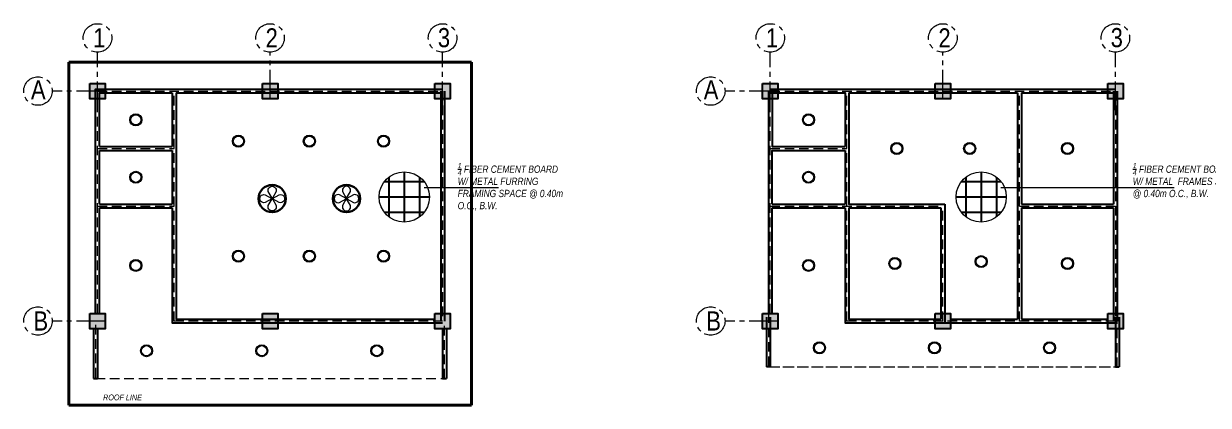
# Model space of a CAD drawing. Header units: metres. Extents: x -460 to 31334, y -1777 to 24987.
# Drawn here: x 7.74 to 38.64, y -797.09 to -787.13 of the extents above; entities that cross this region are included whole.
import ezdxf

# ---------------------------------------------------------------- set-up
doc = ezdxf.new("R2010")
doc.units = ezdxf.units.M
doc.header["$MEASUREMENT"] = 0
doc.linetypes.add('CENTER2', pattern=[1.125, 0.75, -0.125, 0.125, -0.125])
doc.linetypes.add('DASHED2', pattern=[0.375, 0.25, -0.125])
for name, color, linetype in [('01 FURNITURE', 8, 'Continuous'), ('Anno_Flr. Level', 1, 'Continuous'), ('wall', 7, 'Continuous')]:
    doc.layers.add(name, color=color, linetype=linetype)
for name, color, linetype, lineweight in [('Arch_Door', 1, 'Continuous', 18), ('COLUMNS', 5, 'Continuous', 25), ('MECHANICAL', 5, 'Continuous', 30)]:
    doc.layers.add(name, color=color, linetype=linetype, lineweight=lineweight)
doc.styles.add('AN100', font='ARIALN.TTF', dxfattribs={"height": 0.25})
doc.styles.get("Standard").update_dxf_attribs({"font": 'arial.ttf'})

msp = doc.modelspace()

# ---------------------------------------------------------------- hatches: boundary and pattern name
at = {"layer": 'COLUMNS'}
h = msp.add_hatch(color=256, dxfattribs=at)
h.dxf.hatch_style = 1
h.paths.add_polyline_path([(9.46688, -788.69118), (9.86688, -788.69118), (9.86688, -789.09118), (9.46688, -789.09118)])
h = msp.add_hatch(color=256, dxfattribs=at)
h.dxf.hatch_style = 1
h.paths.add_polyline_path([(13.96688, -788.69118), (14.36688, -788.69118), (14.36688, -789.09118), (13.96688, -789.09118)])
h = msp.add_hatch(color=256, dxfattribs=at)
h.dxf.hatch_style = 1
h.paths.add_polyline_path([(18.46688, -788.69118), (18.86688, -788.69118), (18.86688, -789.09118), (18.46688, -789.09118)])
h = msp.add_hatch(color=256, dxfattribs=at)
h.dxf.hatch_style = 1
h.paths.add_polyline_path([(27.01333, -788.69118), (27.41333, -788.69118), (27.41333, -789.09118), (27.01333, -789.09118)])
h = msp.add_hatch(color=256, dxfattribs=at)
h.dxf.hatch_style = 1
h.paths.add_polyline_path([(31.51333, -788.69118), (31.91333, -788.69118), (31.91333, -789.09118), (31.51333, -789.09118)])
h = msp.add_hatch(color=256, dxfattribs=at)
h.dxf.hatch_style = 1
h.paths.add_polyline_path([(36.01333, -788.69118), (36.41333, -788.69118), (36.41333, -789.09118), (36.01333, -789.09118)])
h = msp.add_hatch(color=256, dxfattribs=at)
h.dxf.hatch_style = 1
h.paths.add_polyline_path([(9.46688, -794.69118), (9.86688, -794.69118), (9.86688, -795.09118), (9.46688, -795.09118)])
h = msp.add_hatch(color=256, dxfattribs=at)
h.dxf.hatch_style = 1
h.paths.add_polyline_path([(13.96688, -794.69118), (14.36688, -794.69118), (14.36688, -795.09118), (13.96688, -795.09118)])
h = msp.add_hatch(color=256, dxfattribs=at)
h.dxf.hatch_style = 1
h.paths.add_polyline_path([(18.46688, -794.69118), (18.86688, -794.69118), (18.86688, -795.09118), (18.46688, -795.09118)])
h = msp.add_hatch(color=256, dxfattribs=at)
h.dxf.hatch_style = 1
h.paths.add_polyline_path([(27.01333, -794.69118), (27.41333, -794.69118), (27.41333, -795.09118), (27.01333, -795.09118)])
h = msp.add_hatch(color=256, dxfattribs=at)
h.dxf.hatch_style = 1
h.paths.add_polyline_path([(31.51333, -794.69118), (31.91333, -794.69118), (31.91333, -795.09118), (31.51333, -795.09118)])
h = msp.add_hatch(color=256, dxfattribs=at)
h.dxf.hatch_style = 1
h.paths.add_polyline_path([(36.01333, -794.69118), (36.41333, -794.69118), (36.41333, -795.09118), (36.01333, -795.09118)])

# ---------------------------------------------------------------- linework, layer by layer
for p, q in [((27.11333, -794.79118), (27.11333, -796.09118)), ((27.21333, -794.79118), (27.21333, -796.09118)), ((36.21333, -794.79118), (36.21333, -796.09118)), ((36.31333, -794.79118), (36.31333, -796.09118)), ((9.56688, -795.09118), (9.56688, -796.39118)), ((9.66688, -795.09118), (9.66688, -796.39118)), ((18.66688, -795.09118), (18.66688, -796.39118)), ((18.76688, -795.09118), (18.76688, -796.39118)), ((27.21333, -796.09118), (27.11333, -796.09118)), ((36.21333, -796.09118), (36.31333, -796.09118)), ((9.56688, -796.39118), (9.66688, -796.39118)), ((18.66688, -796.39118), (18.76688, -796.39118))]:
    msp.add_line(p, q)
at = {"color": 13, "lineweight": 5, "true_color": 0xf45b43}
msp.add_lwpolyline([(36.21333, -796.09118), (36.21333, -795.09118)], dxfattribs=at)
at = {"lineweight": 5}
for centre, radius in [((10.66688, -789.64118), 0.15724), ((10.66688, -789.64118), 0.13224), ((28.21333, -789.64118), 0.15724), ((28.21333, -789.64118), 0.13224), ((13.34171, -790.19809), 0.15724), ((13.34171, -790.19809), 0.13224), ((15.19188, -790.19809), 0.15724), ((15.19188, -790.19809), 0.13224), ((17.12873, -790.19809), 0.15724), ((17.12873, -790.19809), 0.13224), ((30.51333, -790.39118), 0.15724), ((30.51333, -790.39118), 0.13224), ((32.41333, -790.39118), 0.15724), ((32.41333, -790.39118), 0.13224), ((34.96333, -790.39118), 0.15724), ((34.96333, -790.39118), 0.13224), ((10.66688, -791.14118), 0.15724), ((10.66688, -791.14118), 0.13224), ((28.21333, -791.14118), 0.15724), ((28.21333, -791.14118), 0.13224), ((13.34171, -793.19809), 0.15724), ((15.19188, -793.19809), 0.15724), ((17.12873, -793.19809), 0.15724), ((10.66688, -793.44118), 0.15724), ((10.66688, -793.44118), 0.13224), ((13.34171, -793.19809), 0.13224), ((15.19188, -793.19809), 0.13224), ((17.12873, -793.19809), 0.13224), ((28.21333, -793.44118), 0.15724), ((28.21333, -793.44118), 0.13224), ((30.46333, -793.39118), 0.15724), ((30.46333, -793.39118), 0.13224), ((32.71333, -793.34118), 0.15724), ((32.71333, -793.34118), 0.13224), ((34.96333, -793.39118), 0.15724), ((34.96333, -793.39118), 0.13224), ((10.94832, -795.66618), 0.15724), ((13.95003, -795.66618), 0.15724), ((16.95175, -795.66618), 0.15724), ((28.49477, -795.59118), 0.15724), ((28.49477, -795.59118), 0.13224), ((31.49649, -795.59118), 0.15724), ((31.49649, -795.59118), 0.13224), ((34.49821, -795.59118), 0.15724), ((34.49821, -795.59118), 0.13224), ((10.94832, -795.66618), 0.13224), ((13.95003, -795.66618), 0.13224), ((16.95175, -795.66618), 0.13224)]:
    msp.add_circle(centre, radius, dxfattribs=at)
at = {"layer": '01 FURNITURE', "color": 18, "linetype": 'CENTER2', "lineweight": 9, "true_color": 0x000000}
for p, q in [((9.66688, -789.39118), (9.66688, -787.87706)), ((14.16688, -789.09118), (14.16688, -787.8775)), ((18.66688, -789.39118), (18.66688, -787.87794)), ((27.21333, -789.39118), (27.21333, -787.87706)), ((31.71333, -789.09118), (31.71333, -787.8775)), ((36.21333, -789.39118), (36.21333, -787.87794))]:
    msp.add_line(p, q, dxfattribs=at)
at = {"layer": '01 FURNITURE', "color": 1, "lineweight": 40}
for p, q in [((8.91688, -788.14118), (8.91688, -797.09118)), ((8.91688, -788.14118), (19.41688, -788.14118)), ((19.41688, -788.14118), (19.41688, -797.09118)), ((8.91688, -797.09118), (19.41688, -797.09118))]:
    msp.add_line(p, q, dxfattribs=at)
at = {"layer": '01 FURNITURE', "color": 18, "linetype": 'DASHED2', "lineweight": 13, "true_color": 0x000000}
for p, q in [((9.66688, -794.69118), (9.66688, -788.89118)), ((9.66688, -788.89118), (18.66688, -788.89118)), ((11.66688, -794.89118), (11.66688, -788.89118)), ((18.66688, -788.89118), (18.66688, -794.89118)), ((27.21333, -794.69118), (27.21333, -788.89118)), ((27.21333, -788.89118), (36.21333, -788.89118)), ((29.21333, -794.89118), (29.21333, -788.89118)), ((33.71333, -794.89118), (33.71333, -788.89118)), ((36.21333, -788.89118), (36.21333, -794.89118)), ((31.71333, -794.89118), (31.71333, -791.89118)), ((18.66688, -794.89118), (11.66688, -794.89118)), ((36.21333, -794.89118), (29.21333, -794.89118))]:
    msp.add_line(p, q, dxfattribs=at)
at = {"layer": '01 FURNITURE', "color": 4, "lineweight": 25}
for p, q in [((17.26748, -791.13537), (17.26748, -792.17282)), ((17.66748, -790.99906), (17.66748, -792.30913)), ((18.06748, -791.13537), (18.06748, -792.17282)), ((32.31393, -791.13537), (32.31393, -792.17282)), ((32.71393, -790.99906), (32.71393, -792.30913)), ((33.11393, -791.13537), (33.11393, -792.17282)), ((17.14876, -791.25409), (18.1862, -791.25409)), ((32.19521, -791.25409), (33.23265, -791.25409)), ((17.01244, -791.65409), (18.32251, -791.65409)), ((32.0589, -791.65409), (33.36897, -791.65409)), ((17.14876, -792.05409), (18.1862, -792.05409)), ((32.19521, -792.05409), (33.23265, -792.05409))]:
    msp.add_line(p, q, dxfattribs=at)
at = {"layer": '01 FURNITURE', "color": 18, "lineweight": 9, "true_color": 0x000000}
msp.add_line((18.1825, -791.40429), (20.12329, -791.40429), dxfattribs=at)
at = {"layer": '01 FURNITURE', "color": 18, "linetype": 'CENTER2', "lineweight": 9, "true_color": 0x000000}
for points in [[(9.86688, -788.89118), (8.48606, -788.89118)], [(27.41333, -788.89118), (26.03251, -788.89118)], [(9.86688, -794.89118), (8.48606, -794.89118)], [(27.41333, -794.89118), (26.03251, -794.89118)]]:
    msp.add_lwpolyline(points, dxfattribs=at)
at = {"layer": '01 FURNITURE', "color": 18, "linetype": 'DASHED2', "lineweight": 13, "true_color": 0x000000}
for points in [[(9.66688, -790.39118), (11.66688, -790.39118)], [(27.21333, -790.39118), (29.21333, -790.39118)], [(9.66688, -791.89118), (11.66688, -791.89118)], [(27.21333, -791.89118), (31.71333, -791.89118)], [(33.71333, -791.89118), (36.21333, -791.89118)], [(27.16333, -794.69118), (27.16333, -796.09118), (36.26333, -796.09118), (36.26333, -794.69118)], [(9.61688, -794.99118), (9.61688, -796.39118), (18.71688, -796.39118), (18.71688, -794.99118)], [(27.21333, -796.09118), (36.21333, -796.09118)]]:
    msp.add_lwpolyline(points, dxfattribs=at)
at = {"layer": '01 FURNITURE', "color": 18, "lineweight": 9, "true_color": 0x000000}
msp.add_lwpolyline([(33.22895, -791.40429), (37.74498, -791.40429)], dxfattribs=at)
at = {"layer": '01 FURNITURE', "color": 18, "linetype": 'CENTER2', "lineweight": 9, "true_color": 0x000000}
for centre in [(9.66688, -787.50514), (14.16687, -787.50558), (18.66687, -787.50558), (27.21333, -787.50514), (31.71333, -787.50558), (36.21333, -787.50558), (8.11414, -788.89118), (25.66059, -788.89118), (8.11414, -794.89118), (25.66059, -794.89118)]:
    msp.add_circle(centre, 0.37192, dxfattribs=at)
at = {"layer": '01 FURNITURE', "color": 1, "lineweight": 13}
for centre in [(17.66748, -791.65409), (32.71393, -791.65409)]:
    msp.add_circle(centre, 0.65503, dxfattribs=at)
at = {"layer": 'COLUMNS'}
for points in [[(9.46688, -788.69118), (9.86688, -788.69118), (9.86688, -789.09118), (9.46688, -789.09118)], [(13.96688, -788.69118), (14.36688, -788.69118), (14.36688, -789.09118), (13.96688, -789.09118)], [(18.46688, -788.69118), (18.86688, -788.69118), (18.86688, -789.09118), (18.46688, -789.09118)], [(27.01333, -788.69118), (27.41333, -788.69118), (27.41333, -789.09118), (27.01333, -789.09118)], [(31.51333, -788.69118), (31.91333, -788.69118), (31.91333, -789.09118), (31.51333, -789.09118)], [(36.01333, -788.69118), (36.41333, -788.69118), (36.41333, -789.09118), (36.01333, -789.09118)], [(9.46688, -794.69118), (9.86688, -794.69118), (9.86688, -795.09118), (9.46688, -795.09118)], [(13.96688, -794.69118), (14.36688, -794.69118), (14.36688, -795.09118), (13.96688, -795.09118)], [(18.46688, -794.69118), (18.86688, -794.69118), (18.86688, -795.09118), (18.46688, -795.09118)], [(27.01333, -794.69118), (27.41333, -794.69118), (27.41333, -795.09118), (27.01333, -795.09118)], [(31.51333, -794.69118), (31.91333, -794.69118), (31.91333, -795.09118), (31.51333, -795.09118)], [(36.01333, -794.69118), (36.41333, -794.69118), (36.41333, -795.09118), (36.01333, -795.09118)]]:
    msp.add_lwpolyline(points, close=True, dxfattribs=at)
at = {"layer": 'MECHANICAL', "color": 2, "lineweight": 18, "ltscale": 20}
for points in [[(14.2188, -791.68981), (14.12124, -791.51583, -1.36020705), (14.32565, -791.51583), (14.22809, -791.68981)], [(16.16495, -791.68981), (16.26251, -791.51583, 1.36020705), (16.0581, -791.51583), (16.15566, -791.68981)], [(14.21517, -791.70273), (14.04119, -791.8003, -1.36020705), (14.04119, -791.59588), (14.21517, -791.69344)], [(14.22809, -791.70637), (14.32565, -791.88035, -1.36020705), (14.12124, -791.88035), (14.2188, -791.70637)], [(14.23173, -791.69344), (14.40571, -791.59588, -1.36020705), (14.40571, -791.8003), (14.23173, -791.70273)], [(16.15202, -791.69344), (15.97804, -791.59588, 1.36020705), (15.97804, -791.8003), (16.15202, -791.70273)], [(16.15566, -791.70637), (16.0581, -791.88035, 1.36020705), (16.26251, -791.88035), (16.16495, -791.70637)], [(16.16859, -791.70273), (16.34257, -791.8003, 1.36020705), (16.34257, -791.59588), (16.16859, -791.69344)]]:
    msp.add_lwpolyline(points, format="xyb", dxfattribs=at)
at = {"layer": 'MECHANICAL', "ltscale": 20}
for centre in [(14.22345, -791.69809), (16.1603, -791.69809)]:
    msp.add_circle(centre, 0.3557, dxfattribs=at)
at = {"layer": 'MECHANICAL', "color": 2, "lineweight": 18, "ltscale": 20}
for centre in [(14.22345, -791.69809), (16.1603, -791.69809)]:
    msp.add_circle(centre, 0.00949, dxfattribs=at)
at = {"layer": 'wall'}
for points in [[(9.61688, -794.69118), (9.61688, -788.84118), (18.66688, -788.84118)], [(9.71688, -790.34118), (9.71688, -788.94118), (11.61688, -788.94118)], [(11.61688, -788.94118), (11.61688, -790.34118)], [(11.71688, -788.94118), (18.66688, -788.94118)], [(11.71688, -788.94118), (11.71688, -794.84118), (18.46688, -794.84118)], [(18.61688, -788.89118), (18.61688, -794.89118)], [(18.71688, -788.89118), (18.71688, -794.89118)], [(27.16333, -788.89118), (27.16333, -794.69118)], [(27.21333, -788.84118), (36.21333, -788.84118)], [(27.21333, -788.94118), (29.16333, -788.94118), (29.16333, -790.34118)], [(27.26333, -788.89118), (27.26333, -790.34118), (29.16333, -790.34118)], [(29.26333, -788.94118), (33.66333, -788.94118)], [(29.26333, -788.94118), (29.26333, -791.84118), (31.76333, -791.84118)], [(33.66333, -788.94118), (33.66333, -794.84118)], [(33.76333, -788.94118), (36.21333, -788.94118)], [(33.76333, -788.94118), (33.76333, -791.84118)], [(36.16333, -788.89118), (36.16333, -791.84118)], [(36.26333, -788.89118), (36.26333, -794.89118)], [(9.71688, -790.34118), (11.61688, -790.34118)], [(9.71688, -791.84118), (9.71688, -790.44118)], [(9.71688, -790.44118), (11.61688, -790.44118)], [(11.61688, -790.44118), (11.61688, -791.84118)], [(27.26333, -791.84118), (27.26333, -790.44118), (29.16333, -790.44118)], [(29.16333, -790.44118), (29.16333, -791.84118)], [(9.71688, -791.84118), (11.61688, -791.84118)], [(9.71688, -794.69118), (9.71688, -791.94118)], [(9.71688, -791.94118), (11.61688, -791.94118)], [(11.61688, -791.94118), (11.61688, -794.94118), (18.66688, -794.94118)], [(27.26333, -791.84118), (29.16333, -791.84118)], [(27.26333, -791.94118), (29.16333, -791.94118)], [(27.26333, -794.69118), (27.26333, -791.94118)], [(29.16333, -791.94118), (29.16333, -794.94118), (36.21333, -794.94118)], [(29.26333, -791.94118), (31.66333, -791.94118)], [(29.26333, -791.94118), (29.26333, -794.84118), (31.66333, -794.84118)], [(31.66333, -791.94118), (31.66333, -794.84118)], [(31.76333, -791.84118), (31.76333, -794.94118)], [(33.76333, -791.84118), (36.16333, -791.84118)], [(33.76333, -791.94118), (36.16333, -791.94118)], [(33.76333, -791.94118), (33.76333, -794.84118)], [(36.16333, -791.94118), (36.16333, -794.89118)], [(13.96688, -794.84118), (14.11688, -794.84118)], [(31.91333, -794.84118), (33.66333, -794.84118)], [(33.76333, -794.84118), (36.01333, -794.84118)]]:
    msp.add_lwpolyline(points, dxfattribs=at)

# ---------------------------------------------------------------- texts
at = {"layer": 'Anno_Flr. Level', "color": 1, "lineweight": 9, "width": 2.40275, "attachment_point": 1}
for s, insert, char_height in [('\\A1;{\\fArial Narrow|b0|i1|c0|p34;\\H0.7x;\\S1/4;\\H1.42857x; FIBER CEMENT BOARD  W/ METAL FURRING FRAMING SPACE @ 0.40m O.C., B.W. }', (19.06082, -790.76914), 0.19), ('\\A1;{\\fArial Narrow|b0|i1|c0|p34;\\H0.7x;\\S1/4;\\H1.42857x; FIBER CEMENT BOARD  W/ METAL  FRAMES SPACE @ 0.40m O.C., B.W. }', (36.66572, -790.76914), 0.19), ('\\A1;\\pi0.73859;{\\fArial Narrow|b0|i1|c0|p34;ROOF LINE }', (9.0747, -796.80987), 0.15)]:
    msp.add_mtext(s, dxfattribs=dict(at, insert=insert, char_height=char_height))
at = {"layer": 'Arch_Door', "color": 5, "linetype": 'Continuous', "char_height": 0.5, "width": 0.1151731, "attachment_point": 1, "style": 'AN100'}
for s, insert in [('{\\C3;1}', (9.55123, -787.25421)), ('{\\C3;2}', (14.05122, -787.25465)), ('{\\C3;3}', (18.54357, -787.24701)), ('{\\C3;1}', (27.09768, -787.25421)), ('{\\C3;2}', (31.59768, -787.25465)), ('{\\C3;3}', (36.09003, -787.24701)), ('{\\C3;A}', (7.93191, -788.60812)), ('{\\C3;A}', (25.47836, -788.60812)), ('{\\C3;B}', (7.99849, -794.64025)), ('{\\C3;B}', (25.54495, -794.64025))]:
    msp.add_mtext(s, dxfattribs=dict(at, insert=insert))

doc.saveas('drawing.dxf')
